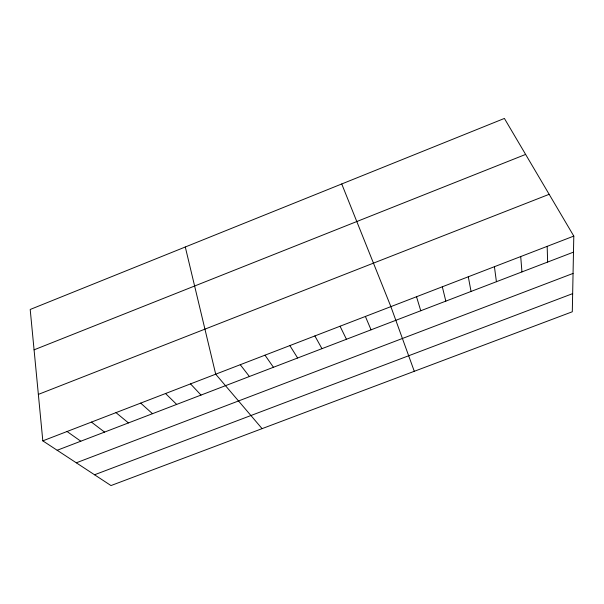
<?xml version="1.0" encoding="UTF-8"?>
<svg xmlns="http://www.w3.org/2000/svg" width="604" height="604" viewBox="0 0 604 604"><rect width="100%" height="100%" fill="white"/><g stroke="black" fill="none" stroke-linecap="round" stroke-linejoin="round"><path stroke-width="0.91" d="M573.8 236.088L572.298 311.77L110.993 485.563L42.816 440.852L30.2 309.474L504.393 118.437L573.8 236.088L42.816 440.852M34.073 349.837L525.623 154.42M38.354 394.397L549.157 194.314M57.176 450.274L573.483 252.14M76.3 462.807L573.06 273.423M94.549 474.774L572.66 293.627M67.059 431.505L80.793 441.207M91.453 422.098L104.545 432.094M115.998 412.638L128.448 422.921M140.694 403.11L152.487 413.695M165.541 393.529L176.678 404.416M190.547 383.887L201.011 395.076M262.083 428.636L215.703 374.186L185.292 246.991M240.271 364.71L249.399 376.503M264.99 355.175L273.438 367.277M289.86 345.586L297.629 357.998M314.88 335.937L321.962 348.659M340.06 326.228L346.439 339.267M365.39 316.458L371.06 329.822M341.743 183.963L390.879 306.628L414.291 371.294M416.526 296.745L420.754 310.75M442.324 286.794L445.82 301.132M468.296 276.775L471.044 291.453M494.419 266.704L496.42 281.713M520.716 256.564L521.947 271.913M547.171 246.357L547.639 262.06"/></g></svg>
